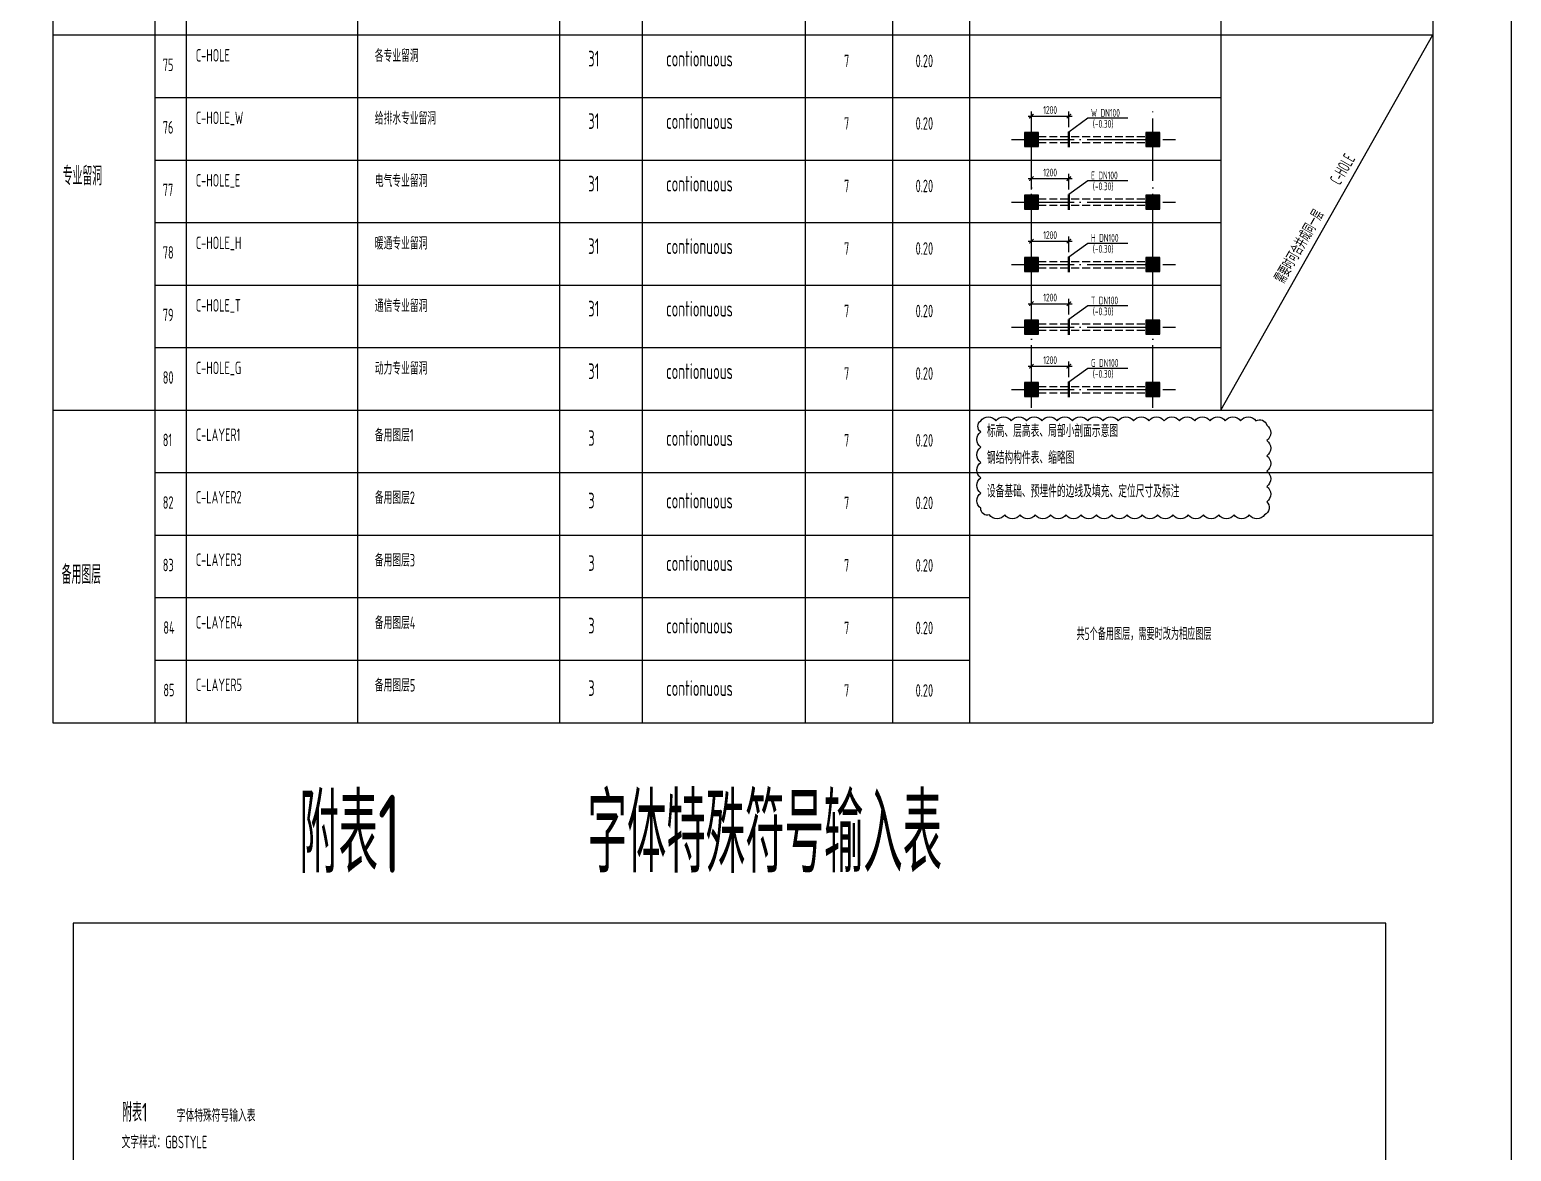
# Model space of a CAD drawing. Extents: x -469675 to 2400000, y -476501 to 2085364.
# Drawn here: x -58785 to -11382, y 70244 to 106128 of the extents above; entities that cross this region are included whole.
import ezdxf

# ---------------------------------------------------------------- set-up
doc = ezdxf.new("R2010")
doc.units = 0
doc.header["$LTSCALE"] = 1000
doc.header["$MEASUREMENT"] = 0
doc.linetypes.add('DASH', pattern=[0.35, 0.25, -0.1])
doc.linetypes.add('DOTE', pattern=[2.42, 2, -0.2, 0.02, -0.2])
doc.layers.get('0').update_dxf_attribs({"linetype": 'CONTINUOUS', "lineweight": 20})
doc.layers.get('Defpoints').update_dxf_attribs({"linetype": 'CONTINUOUS'})
for name, color, linetype in [('C-AXIS_DOTE', 1, 'DOTE'), ('C-BEAM', 4, 'DASH'), ('C-COLU', 2, 'CONTINUOUS'), ('C-COLU_HATCH', 253, 'CONTINUOUS'), ('C-HOLE', 31, 'CONTINUOUS'), ('C-HOLE_E', 31, 'CONTINUOUS'), ('C-HOLE_G', 31, 'CONTINUOUS'), ('C-HOLE_H', 31, 'CONTINUOUS'), ('C-HOLE_T', 31, 'CONTINUOUS'), ('C-HOLE_W', 31, 'CONTINUOUS'), ('C-LAYER1', 3, 'CONTINUOUS'), ('C-LAYER2', 3, 'CONTINUOUS'), ('C-LAYER3', 3, 'CONTINUOUS'), ('C-LAYER4', 3, 'CONTINUOUS'), ('C-LAYER5', 3, 'CONTINUOUS'), ('C-PLAN_TEXT', 3, 'CONTINUOUS'), ('C-SLAB_REIN', 40, 'CONTINUOUS')]:
    doc.layers.add(name, color=color, linetype=linetype)
doc.layers.add('C-注释', color=30, linetype='CONTINUOUS', plot=False)
doc.styles.add('GBSTYLE', font='gbxwxt.shx', dxfattribs={"width": 0.7, "bigfont": 'gbhzfs.shx'})
doc.styles.add('GBSTYLE-DIM', font='gbxwxt.shx', dxfattribs={"width": 0.65, "bigfont": 'gbhzfs.shx'})
doc.dimstyles.new('DIM-100', dxfattribs={"dimtxt": 250, "dimasz": 200, "dimexe": 150, "dimexo": 150, "dimgap": 70, "dimtad": 1, "dimdec": 0, "dimzin": 0, "dimdsep": 46, "dimtxsty": 'GBSTYLE-DIM', "dimblk1": 'ArchTick', "dimblk2": 'ArchTick', "dimsah": 1, "dimcen": 150, "dimdle": 100, "dimclrd": 256, "dimclre": 256, "dimclrt": 256, "dimadec": 0, "dimazin": 0, "dimtfac": 1, "dimtdec": 0, "dimtix": 1, "dimtmove": 2, "dimatfit": 3, "dimldrblk": 'ArchTick', "dimfxl": 0, "dimtolj": 1, "dimtzin": 0, "dimlwd": -1, "dimarcsym": 0})

# ---------------------------------------------------------------- blocks, each defined once
blk = doc.blocks.new('ArchTick')
at = {"color": 0, "const_width": 0.2}
blk.add_lwpolyline([(-0.35, -0.35), (0.35, 0.35)], dxfattribs=at)
blk = doc.blocks.new('*D51')
at = {"layer": 'C-HOLE_W', "transparency": 16777216}
blk.add_line((-26837, 103361), (-25437, 103361), dxfattribs=at)
at = {"layer": 'C-HOLE_W', "lineweight": -2, "transparency": 16777216}
for p, q in [((-26737, 103011), (-26737, 103511)), ((-25537, 103011), (-25537, 103511))]:
    blk.add_line(p, q, dxfattribs=at)
at = {"layer": 'Defpoints', "color": 0, "transparency": 16777216}
for p in [(-25537, 103361), (-26737, 102861), (-25537, 102861)]:
    blk.add_point(p, dxfattribs=at)
at = {"layer": 'C-HOLE_W', "transparency": 16777216, "xscale": 200, "yscale": 200, "zscale": 200, "rotation": 180}
blk.add_blockref('ArchTick', (-26737, 103361), dxfattribs=at)
at = {"layer": 'C-HOLE_W', "transparency": 16777216, "xscale": 200, "yscale": 200, "zscale": 200}
blk.add_blockref('ArchTick', (-25537, 103361), dxfattribs=at)
at = {"layer": 'C-HOLE_W', "transparency": 16777216, "insert": (-26137, 103556), "char_height": 250, "attachment_point": 5, "style": 'GBSTYLE-DIM'}
blk.add_mtext('\\A1;1200', dxfattribs=at)
blk = doc.blocks.new('_ArchTick')
at = {"color": 0, "linetype": 'ByBlock', "const_width": 0.5}
blk.add_lwpolyline([(-0.71, -0.71), (0.71, 0.71)], dxfattribs=at)
blk = doc.blocks.new('*D52')
at = {"layer": 'C-HOLE_E', "lineweight": -2, "transparency": 16777216}
for p, q in [((-26737, 101011), (-26737, 101511)), ((-25537, 101011), (-25537, 101511))]:
    blk.add_line(p, q, dxfattribs=at)
at = {"layer": 'C-HOLE_E', "transparency": 16777216}
blk.add_line((-26837, 101361), (-25437, 101361), dxfattribs=at)
at = {"layer": 'Defpoints', "color": 0, "transparency": 16777216}
for p in [(-25537, 101361), (-26737, 100861), (-25537, 100861)]:
    blk.add_point(p, dxfattribs=at)
at = {"layer": 'C-HOLE_E', "transparency": 16777216, "xscale": 200, "yscale": 200, "zscale": 200, "rotation": 180}
blk.add_blockref('ArchTick', (-26737, 101361), dxfattribs=at)
at = {"layer": 'C-HOLE_E', "transparency": 16777216, "xscale": 200, "yscale": 200, "zscale": 200}
blk.add_blockref('ArchTick', (-25537, 101361), dxfattribs=at)
at = {"layer": 'C-HOLE_E', "transparency": 16777216, "insert": (-26137, 101556), "char_height": 250, "attachment_point": 5, "style": 'GBSTYLE-DIM'}
blk.add_mtext('\\A1;1200', dxfattribs=at)
blk = doc.blocks.new('*D53')
at = {"layer": 'C-HOLE_H', "transparency": 16777216}
blk.add_line((-26837, 99361), (-25437, 99361), dxfattribs=at)
at = {"layer": 'C-HOLE_H', "lineweight": -2, "transparency": 16777216}
for p, q in [((-26737, 99011), (-26737, 99511)), ((-25537, 99011), (-25537, 99511))]:
    blk.add_line(p, q, dxfattribs=at)
at = {"layer": 'Defpoints', "color": 0, "transparency": 16777216}
for p in [(-25537, 99361), (-26737, 98861), (-25537, 98861)]:
    blk.add_point(p, dxfattribs=at)
at = {"layer": 'C-HOLE_H', "transparency": 16777216, "xscale": 200, "yscale": 200, "zscale": 200, "rotation": 180}
blk.add_blockref('ArchTick', (-26737, 99361), dxfattribs=at)
at = {"layer": 'C-HOLE_H', "transparency": 16777216, "xscale": 200, "yscale": 200, "zscale": 200}
blk.add_blockref('ArchTick', (-25537, 99361), dxfattribs=at)
at = {"layer": 'C-HOLE_H', "transparency": 16777216, "insert": (-26137, 99556), "char_height": 250, "attachment_point": 5, "style": 'GBSTYLE-DIM'}
blk.add_mtext('\\A1;1200', dxfattribs=at)
blk = doc.blocks.new('*D54')
at = {"layer": 'C-HOLE_T', "transparency": 16777216}
blk.add_line((-26837, 97361), (-25437, 97361), dxfattribs=at)
at = {"layer": 'C-HOLE_T', "lineweight": -2, "transparency": 16777216}
for p, q in [((-26737, 97011), (-26737, 97511)), ((-25537, 97011), (-25537, 97511))]:
    blk.add_line(p, q, dxfattribs=at)
at = {"layer": 'Defpoints', "color": 0, "transparency": 16777216}
for p in [(-25537, 97361), (-26737, 96861), (-25537, 96861)]:
    blk.add_point(p, dxfattribs=at)
at = {"layer": 'C-HOLE_T', "transparency": 16777216, "xscale": 200, "yscale": 200, "zscale": 200, "rotation": 180}
blk.add_blockref('ArchTick', (-26737, 97361), dxfattribs=at)
at = {"layer": 'C-HOLE_T', "transparency": 16777216, "xscale": 200, "yscale": 200, "zscale": 200}
blk.add_blockref('ArchTick', (-25537, 97361), dxfattribs=at)
at = {"layer": 'C-HOLE_T', "transparency": 16777216, "insert": (-26137, 97556), "char_height": 250, "attachment_point": 5, "style": 'GBSTYLE-DIM'}
blk.add_mtext('\\A1;1200', dxfattribs=at)
blk = doc.blocks.new('*D55')
at = {"layer": 'C-HOLE_G', "transparency": 16777216}
blk.add_line((-26837, 95361), (-25437, 95361), dxfattribs=at)
at = {"layer": 'C-HOLE_G', "lineweight": -2, "transparency": 16777216}
for p, q in [((-26737, 95011), (-26737, 95511)), ((-25537, 95011), (-25537, 95511))]:
    blk.add_line(p, q, dxfattribs=at)
at = {"layer": 'Defpoints', "color": 0, "transparency": 16777216}
for p in [(-25537, 95361), (-26737, 94861), (-25537, 94861)]:
    blk.add_point(p, dxfattribs=at)
at = {"layer": 'C-HOLE_G', "transparency": 16777216, "xscale": 200, "yscale": 200, "zscale": 200, "rotation": 180}
blk.add_blockref('ArchTick', (-26737, 95361), dxfattribs=at)
at = {"layer": 'C-HOLE_G', "transparency": 16777216, "xscale": 200, "yscale": 200, "zscale": 200}
blk.add_blockref('ArchTick', (-25537, 95361), dxfattribs=at)
at = {"layer": 'C-HOLE_G', "transparency": 16777216, "insert": (-26137, 95556), "char_height": 250, "attachment_point": 5, "style": 'GBSTYLE-DIM'}
blk.add_mtext('\\A1;1200', dxfattribs=at)

msp = doc.modelspace()

# ---------------------------------------------------------------- linework, layer by layer
at = {"layer": 'C-AXIS_DOTE'}
for p, q in [((-26737.1795, 94029.7538), (-26737.1795, 103511.1166)), ((-22851.1023, 94029.7538), (-22851.1023, 103511.1166)), ((-27373.9479, 102612.4361), (-22121.9497, 102612.4361)), ((-27373.9479, 100612.4361), (-22121.9497, 100612.4361)), ((-27373.9479, 98612.4361), (-22121.9497, 98612.4361)), ((-27373.9479, 96612.4361), (-22121.9497, 96612.4361)), ((-27373.9479, 94612.4361), (-22121.9497, 94612.4361))]:
    msp.add_line(p, q, dxfattribs=at)
at = {"layer": 'C-BEAM'}
for p, q in [((-26512.1795, 102712.4361), (-23076.1023, 102712.4361)), ((-26512.1795, 102512.4361), (-23076.1023, 102512.4361)), ((-26512.1795, 100712.4361), (-23076.1023, 100712.4361)), ((-26512.1795, 100512.4361), (-23076.1023, 100512.4361)), ((-26512.1795, 98712.4361), (-23076.1023, 98712.4361)), ((-26512.1795, 98512.4361), (-23076.1023, 98512.4361)), ((-26512.1795, 96712.4361), (-23076.1023, 96712.4361)), ((-26512.1795, 96512.4361), (-23076.1023, 96512.4361)), ((-26512.1795, 94712.4361), (-23076.1023, 94712.4361)), ((-26512.1795, 94512.4361), (-23076.1023, 94512.4361))]:
    msp.add_line(p, q, dxfattribs=at)
at = {"layer": 'C-COLU'}
for points in [[(-26962.1795, 102387.4361), (-26512.1795, 102387.4361), (-26512.1795, 102837.4361), (-26962.1795, 102837.4361)], [(-23076.1023, 102387.4361), (-22626.1023, 102387.4361), (-22626.1023, 102837.4361), (-23076.1023, 102837.4361)], [(-26962.1795, 100387.4361), (-26512.1795, 100387.4361), (-26512.1795, 100837.4361), (-26962.1795, 100837.4361)], [(-23076.1023, 100387.4361), (-22626.1023, 100387.4361), (-22626.1023, 100837.4361), (-23076.1023, 100837.4361)], [(-26962.1795, 98387.4361), (-26512.1795, 98387.4361), (-26512.1795, 98837.4361), (-26962.1795, 98837.4361)], [(-23076.1023, 98387.4361), (-22626.1023, 98387.4361), (-22626.1023, 98837.4361), (-23076.1023, 98837.4361)], [(-26962.1795, 96387.4361), (-26512.1795, 96387.4361), (-26512.1795, 96837.4361), (-26962.1795, 96837.4361)], [(-23076.1023, 96387.4361), (-22626.1023, 96387.4361), (-22626.1023, 96837.4361), (-23076.1023, 96837.4361)], [(-26962.1795, 94387.4361), (-26512.1795, 94387.4361), (-26512.1795, 94837.4361), (-26962.1795, 94837.4361)], [(-23076.1023, 94387.4361), (-22626.1023, 94387.4361), (-22626.1023, 94837.4361), (-23076.1023, 94837.4361)]]:
    msp.add_lwpolyline(points, close=True, dxfattribs=at)
at = {"layer": 'C-COLU_HATCH'}
for points in [[(-26962.1795, 102837.4361), (-26962.1795, 102387.4361), (-26512.1795, 102837.4361), (-26512.1795, 102387.4361)], [(-23076.1023, 102837.4361), (-23076.1023, 102387.4361), (-22626.1023, 102837.4361), (-22626.1023, 102387.4361)], [(-26962.1795, 100837.4361), (-26962.1795, 100387.4361), (-26512.1795, 100837.4361), (-26512.1795, 100387.4361)], [(-23076.1023, 100837.4361), (-23076.1023, 100387.4361), (-22626.1023, 100837.4361), (-22626.1023, 100387.4361)], [(-26962.1795, 98837.4361), (-26962.1795, 98387.4361), (-26512.1795, 98837.4361), (-26512.1795, 98387.4361)], [(-23076.1023, 98837.4361), (-23076.1023, 98387.4361), (-22626.1023, 98837.4361), (-22626.1023, 98387.4361)], [(-26962.1795, 96837.4361), (-26962.1795, 96387.4361), (-26512.1795, 96837.4361), (-26512.1795, 96387.4361)], [(-23076.1023, 96837.4361), (-23076.1023, 96387.4361), (-22626.1023, 96837.4361), (-22626.1023, 96387.4361)], [(-26962.1795, 94837.4361), (-26962.1795, 94387.4361), (-26512.1795, 94837.4361), (-26512.1795, 94387.4361)], [(-23076.1023, 94837.4361), (-23076.1023, 94387.4361), (-22626.1023, 94837.4361), (-22626.1023, 94387.4361)]]:
    msp.add_solid(points, dxfattribs=at)
at = {"layer": 'C-HOLE_E'}
msp.add_lwpolyline([(-25537.1795, 100862.4361), (-24927.2917, 101301.003), (-23654.6731, 101301.003)], dxfattribs=at)
at = {"layer": 'C-HOLE_E', "color": 6, "const_width": 80}
msp.add_lwpolyline([(-25537.1795, 100862.4361), (-25537.1795, 100362.4361)], dxfattribs=at)
at = {"layer": 'C-HOLE_G'}
msp.add_lwpolyline([(-25537.1795, 94862.4361), (-24927.2917, 95301.003), (-23654.6731, 95301.003)], dxfattribs=at)
at = {"layer": 'C-HOLE_G', "color": 6, "const_width": 80}
msp.add_lwpolyline([(-25537.1795, 94862.4361), (-25537.1795, 94362.4361)], dxfattribs=at)
at = {"layer": 'C-HOLE_H'}
msp.add_lwpolyline([(-25537.1795, 98862.4361), (-24927.2917, 99301.003), (-23654.6731, 99301.003)], dxfattribs=at)
at = {"layer": 'C-HOLE_H', "color": 6, "const_width": 80}
msp.add_lwpolyline([(-25537.1795, 98862.4361), (-25537.1795, 98362.4361)], dxfattribs=at)
at = {"layer": 'C-HOLE_T'}
msp.add_lwpolyline([(-25537.1795, 96862.4361), (-24927.2917, 97301.003), (-23654.6731, 97301.003)], dxfattribs=at)
at = {"layer": 'C-HOLE_T', "color": 6, "const_width": 80}
msp.add_lwpolyline([(-25537.1795, 96862.4361), (-25537.1795, 96362.4361)], dxfattribs=at)
at = {"layer": 'C-HOLE_W', "color": 6, "const_width": 80}
msp.add_lwpolyline([(-25537.1795, 102862.4361), (-25537.1795, 102362.4361)], dxfattribs=at)
at = {"layer": 'C-HOLE_W'}
msp.add_lwpolyline([(-25537.1795, 102862.4361), (-24927.2917, 103301.003), (-23654.6731, 103301.003)], dxfattribs=at)
at = {"layer": 'C-PLAN_TEXT', "color": 1}
for p, q in [((-58046.217, 107456.5301), (-58046.217, 83956.5301)), ((-54782.6012, 107456.5301), (-54782.6012, 83956.5301)), ((-53782.6012, 107456.5301), (-53782.6012, 83956.5301)), ((-48301.2272, 107456.5301), (-48301.2272, 83956.5301)), ((-41833.4897, 107456.5301), (-41833.4897, 83956.5301)), ((-39187.4909, 107456.5301), (-39187.4909, 83956.5301)), ((-33976.1684, 107456.5301), (-33976.1684, 83956.5301)), ((-31181.4091, 107456.5301), (-31181.4091, 83956.5301)), ((-28720.2143, 107456.5301), (-28720.2143, 83956.5301)), ((-20677.1304, 107456.5301), (-20677.1304, 93956.5301)), ((-13899.6378, 107456.5301), (-13899.6378, 83956.5301)), ((-58046.217, 105956.5301), (-13899.6378, 105956.5301)), ((-58046.217, 105956.5301), (-13899.6378, 105956.5301)), ((-20677.1304, 93956.5301), (-13899.6378, 105956.5301)), ((-54782.6012, 103956.5301), (-20677.1304, 103956.5301)), ((-54782.6012, 101956.5301), (-20677.1304, 101956.5301)), ((-54782.6012, 99956.5301), (-20677.1304, 99956.5301)), ((-54782.6012, 97956.5301), (-20677.1304, 97956.5301)), ((-54782.6012, 95956.5301), (-20677.1304, 95956.5301)), ((-58046.217, 93956.5301), (-13899.6378, 93956.5301)), ((-54782.6012, 91956.5301), (-13899.6378, 91956.5301)), ((-54782.6012, 89956.5301), (-13899.6378, 89956.5301)), ((-54782.6012, 87956.5301), (-28720.2143, 87956.5301)), ((-54782.6012, 85956.5301), (-28720.2143, 85956.5301)), ((-58046.217, 83956.5301), (-13899.6378, 83956.5301))]:
    msp.add_line(p, q, dxfattribs=at)
at = {"layer": 'C-注释'}
msp.add_lwpolyline([(-28358.5553, 93615.6391, -0.52056705), (-27869.4675, 93615.6391, -0.52056705), (-27380.3798, 93615.6391, -0.52056705), (-26891.292, 93615.6391, -0.52056705), (-26402.2043, 93615.6391, -0.52056705), (-25913.1165, 93615.6391, -0.52056705), (-25424.0288, 93615.6391, -0.52056705), (-24934.9411, 93615.6391, -0.52056705), (-24445.8533, 93615.6391, -0.52056705), (-23956.7656, 93615.6391, -0.52056705), (-23467.6778, 93615.6391, -0.52056705), (-22978.5901, 93615.6391, -0.52056705), (-22489.5023, 93615.6391, -0.52056705), (-22000.4146, 93615.6391, -0.52056705), (-21511.3268, 93615.6391, -0.52056705), (-21022.2391, 93615.6391, -0.52056705), (-20533.1514, 93615.6391, -0.52056705), (-20044.0636, 93615.6391, -0.52056705), (-19554.9759, 93615.6391, -0.52056705), (-19209.2949, 93472.2324, -0.52056705), (-19209.2949, 92983.1446, -0.52056705), (-19209.2949, 92494.0569, -0.52056705), (-19209.2949, 92004.9692, -0.52056705), (-19209.2949, 91515.8814, -0.52056705), (-19209.2949, 91026.7937, -0.52056705), (-19276.0327, 90604.4438, -0.52056705), (-19765.1205, 90604.4438, -0.52056705), (-20254.2082, 90604.4438, -0.52056705), (-20743.2959, 90604.4438, -0.52056705), (-21232.3837, 90604.4438, -0.52056705), (-21721.4714, 90604.4438, -0.52056705), (-22210.5592, 90604.4438, -0.52056705), (-22699.6469, 90604.4438, -0.52056705), (-23188.7347, 90604.4438, -0.52056705), (-23677.8224, 90604.4438, -0.52056705), (-24166.9102, 90604.4438, -0.52056705), (-24655.9979, 90604.4438, -0.52056705), (-25145.0856, 90604.4438, -0.52056705), (-25634.1734, 90604.4438, -0.52056705), (-26123.2611, 90604.4438, -0.52056705), (-26612.3489, 90604.4438, -0.52056705), (-27101.4366, 90604.4438, -0.52056705), (-27590.5244, 90604.4438, -0.52056705), (-28079.6121, 90604.4438, -0.52056705), (-28358.5553, 90814.5884, -0.52056705), (-28358.5553, 91303.6761, -0.52056705), (-28358.5553, 91792.7638, -0.52056705), (-28358.5553, 92281.8516, -0.52056705), (-28358.5553, 92770.9393, -0.52056705), (-28358.5553, 93260.0271, -0.52056705)], format="xyb", close=True, dxfattribs=at)
at = {"layer": 'Defpoints'}
for points in [[(-162363.9491, 16458.5881), (-11382.0263, 16458.5881), (-11382.0263, 109783.6028), (-162363.9491, 109783.6028)], [(-57394.8675, 18146.6385), (-15394.8675, 18146.6385), (-15394.8675, 77546.6385), (-57394.8675, 77546.6385)]]:
    msp.add_lwpolyline(points, close=True, dxfattribs=at)

# ---------------------------------------------------------------- texts
at = {"layer": 'C-HOLE', "color": 3, "style": 'GBSTYLE', "width": 0.7}
for s, p in [('C-HOLE', (-53468.0278, 105107.0201)), ('各专业留洞', (-47741.7634, 105092.3875)), ('7', (-32731.855, 104926.7149)), ('0.20', (-30441.2859, 104926.7149))]:
    msp.add_text(s, height=400, dxfattribs=at).set_placement(p)
at = {"layer": 'C-HOLE', "style": 'GBSTYLE', "width": 0.7}
for s, p in [('31', (-40916.7077, 104950.552)), ('contionuous', (-38424.0963, 104950.552))]:
    msp.add_text(s, height=500, dxfattribs=at).set_placement(p)
at = {"layer": 'C-HOLE_E', "color": 3, "style": 'GBSTYLE', "width": 0.7}
for s, p in [('C-HOLE_E', (-53468.0278, 101107.0201)), ('电气专业留洞', (-47741.7634, 101092.3875)), ('7', (-32731.855, 100926.7149)), ('0.20', (-30441.2859, 100926.7149))]:
    msp.add_text(s, height=400, dxfattribs=at).set_placement(p)
at = {"layer": 'C-HOLE_E', "style": 'GBSTYLE'}
for s, height, width, p in [('31', 500, 0.7, (-40916.7077, 100950.552)), ('contionuous', 500, 0.7, (-38424.0963, 100950.552)), ('E DN100', 250, 0.65, (-24829.7323, 101339.2349)), ('(-0.30)', 250, 0.65, (-24771.4786, 100990.046))]:
    msp.add_text(s, height=height, dxfattribs=dict(at, width=width)).set_placement(p)
at = {"layer": 'C-HOLE_G', "color": 3, "style": 'GBSTYLE', "width": 0.7}
for s, p in [('C-HOLE_G', (-53468.0278, 95107.0201)), ('动力专业留洞', (-47741.7634, 95092.3875)), ('7', (-32731.855, 94926.7149)), ('0.20', (-30441.2859, 94926.7149))]:
    msp.add_text(s, height=400, dxfattribs=at).set_placement(p)
at = {"layer": 'C-HOLE_G', "style": 'GBSTYLE'}
for s, height, width, p in [('31', 500, 0.7, (-40916.7077, 94950.552)), ('contionuous', 500, 0.7, (-38424.0963, 94950.552)), ('G DN100', 250, 0.65, (-24829.7323, 95339.2349)), ('(-0.30)', 250, 0.65, (-24771.4786, 94990.046))]:
    msp.add_text(s, height=height, dxfattribs=dict(at, width=width)).set_placement(p)
at = {"layer": 'C-HOLE_H', "style": 'GBSTYLE'}
for s, height, width, p in [('H DN100', 250, 0.65, (-24829.7323, 99339.2349)), ('31', 500, 0.7, (-40916.7077, 98950.552)), ('contionuous', 500, 0.7, (-38424.0963, 98950.552)), ('(-0.30)', 250, 0.65, (-24771.4786, 98990.046))]:
    msp.add_text(s, height=height, dxfattribs=dict(at, width=width)).set_placement(p)
at = {"layer": 'C-HOLE_H', "color": 3, "style": 'GBSTYLE', "width": 0.7}
for s, p in [('C-HOLE_H', (-53468.0278, 99107.0201)), ('暖通专业留洞', (-47741.7634, 99092.3875)), ('7', (-32731.855, 98926.7149)), ('0.20', (-30441.2859, 98926.7149))]:
    msp.add_text(s, height=400, dxfattribs=at).set_placement(p)
at = {"layer": 'C-HOLE_T', "color": 3, "style": 'GBSTYLE', "width": 0.7}
for s, p in [('C-HOLE_T', (-53468.0278, 97107.0201)), ('通信专业留洞', (-47741.7634, 97092.3875)), ('7', (-32731.855, 96926.7149)), ('0.20', (-30441.2859, 96926.7149))]:
    msp.add_text(s, height=400, dxfattribs=at).set_placement(p)
at = {"layer": 'C-HOLE_T', "style": 'GBSTYLE'}
for s, height, width, p in [('31', 500, 0.7, (-40916.7077, 96950.552)), ('contionuous', 500, 0.7, (-38424.0963, 96950.552)), ('T DN100', 250, 0.65, (-24829.7323, 97339.2349)), ('(-0.30)', 250, 0.65, (-24771.4786, 96990.046))]:
    msp.add_text(s, height=height, dxfattribs=dict(at, width=width)).set_placement(p)
at = {"layer": 'C-HOLE_W', "color": 3, "style": 'GBSTYLE', "width": 0.7}
for s, p in [('C-HOLE_W', (-53468.0278, 103107.0201)), ('给排水专业留洞', (-47741.7634, 103092.3875)), ('7', (-32731.855, 102926.7149)), ('0.20', (-30441.2859, 102926.7149))]:
    msp.add_text(s, height=400, dxfattribs=at).set_placement(p)
at = {"layer": 'C-HOLE_W', "style": 'GBSTYLE'}
for s, height, width, p in [('31', 500, 0.7, (-40916.7077, 102950.552)), ('contionuous', 500, 0.7, (-38424.0963, 102950.552)), ('W DN100', 250, 0.65, (-24829.7323, 103339.2349)), ('(-0.30)', 250, 0.65, (-24771.4786, 102990.046))]:
    msp.add_text(s, height=height, dxfattribs=dict(at, width=width)).set_placement(p)
at = {"layer": 'C-LAYER1', "color": 3, "style": 'GBSTYLE'}
for s, width, p in [('备用图层1', 0.7, (-47741.7634, 92954.1644)), ('C-LAYER1', 0.7, (-53468.0278, 92968.7969)), ('7', 0.7, (-32731.855, 92788.4917)), ('0.20', 0.7, (-30441.2859, 92788.4917)), ('共5个备用图层，需要时改为相应图层', 0.65, (-25295.184, 86600.7262))]:
    msp.add_text(s, height=400, dxfattribs=dict(at, width=width)).set_placement(p)
at = {"layer": 'C-LAYER1', "style": 'GBSTYLE', "width": 0.7}
for s, p in [('3', (-40916.7077, 92812.3289)), ('contionuous', (-38424.0963, 92812.3289))]:
    msp.add_text(s, height=500, dxfattribs=at).set_placement(p)
at = {"layer": 'C-LAYER2', "color": 3, "style": 'GBSTYLE', "width": 0.7}
for s, p in [('C-LAYER2', (-53468.0278, 90968.7969)), ('备用图层2', (-47741.7634, 90954.1644)), ('7', (-32731.855, 90788.4917)), ('0.20', (-30441.2859, 90788.4917))]:
    msp.add_text(s, height=400, dxfattribs=at).set_placement(p)
at = {"layer": 'C-LAYER2', "style": 'GBSTYLE', "width": 0.7}
for s, p in [('3', (-40916.7077, 90812.3289)), ('contionuous', (-38424.0963, 90812.3289))]:
    msp.add_text(s, height=500, dxfattribs=at).set_placement(p)
at = {"layer": 'C-LAYER3', "color": 3, "style": 'GBSTYLE', "width": 0.7}
for s, p in [('C-LAYER3', (-53468.0278, 88968.7969)), ('备用图层3', (-47741.7634, 88954.1644)), ('7', (-32731.855, 88788.4917)), ('0.20', (-30441.2859, 88788.4917))]:
    msp.add_text(s, height=400, dxfattribs=at).set_placement(p)
at = {"layer": 'C-LAYER3', "style": 'GBSTYLE', "width": 0.7}
for s, p in [('3', (-40916.7077, 88812.3289)), ('contionuous', (-38424.0963, 88812.3289))]:
    msp.add_text(s, height=500, dxfattribs=at).set_placement(p)
at = {"layer": 'C-LAYER4', "color": 3, "style": 'GBSTYLE', "width": 0.7}
for s, p in [('C-LAYER4', (-53468.0278, 86968.7969)), ('备用图层4', (-47741.7634, 86954.1644)), ('7', (-32731.855, 86788.4917)), ('0.20', (-30441.2859, 86788.4917))]:
    msp.add_text(s, height=400, dxfattribs=at).set_placement(p)
at = {"layer": 'C-LAYER4', "style": 'GBSTYLE', "width": 0.7}
for s, p in [('3', (-40916.7077, 86812.3289)), ('contionuous', (-38424.0963, 86812.3289))]:
    msp.add_text(s, height=500, dxfattribs=at).set_placement(p)
at = {"layer": 'C-LAYER5', "color": 3, "style": 'GBSTYLE', "width": 0.7}
for s, p in [('C-LAYER5', (-53468.0278, 84968.7969)), ('备用图层5', (-47741.7634, 84954.1644)), ('7', (-32731.855, 84788.4917)), ('0.20', (-30441.2859, 84788.4917))]:
    msp.add_text(s, height=400, dxfattribs=at).set_placement(p)
at = {"layer": 'C-LAYER5', "style": 'GBSTYLE', "width": 0.7}
for s, p in [('3', (-40916.7077, 84812.3289)), ('contionuous', (-38424.0963, 84812.3289))]:
    msp.add_text(s, height=500, dxfattribs=at).set_placement(p)
at = {"layer": 'C-PLAN_TEXT', "color": 3, "style": 'GBSTYLE', "width": 0.7}
for s, p in [('75', (-54525.308, 104800.6358)), ('76', (-54525.308, 102800.6358)), ('77', (-54525.308, 100800.6358)), ('78', (-54525.308, 98800.6358)), ('79', (-54525.308, 96800.6358)), ('80', (-54525.308, 94800.6358)), ('81', (-54525.308, 92800.6358)), ('82', (-54525.308, 90800.6358)), ('83', (-54525.308, 88800.6358)), ('84', (-54506.799, 86800.6358)), ('85', (-54506.799, 84800.6358))]:
    msp.add_text(s, height=400, dxfattribs=at).set_placement(p)
at = {"layer": 'C-PLAN_TEXT', "color": 1, "style": 'GBSTYLE', "width": 0.65}
for s, p in [('C-HOLE', (-16867.2523, 101127.508)), ('需要时可合并成同一层', (-18653.0756, 97972.9477))]:
    msp.add_text(s, height=400, rotation=59.93482853, dxfattribs=at).set_placement(p)
at = {"layer": 'C-PLAN_TEXT', "color": 6, "style": 'GBSTYLE', "width": 0.7}
for s, p in [('专业留洞', (-57727.1091, 101147.2493)), ('备用图层', (-57760.0694, 88396.8237))]:
    msp.add_text(s, height=600, dxfattribs=at).set_placement(p)
at = {"layer": 'C-PLAN_TEXT', "color": 2, "style": 'GBSTYLE', "width": 0.7}
for s, height, p in [('附表1', 2500, (-50159.6259, 79151.622)), ('字体特殊符号输入表', 2500, (-40935.3928, 79163.9614)), ('附表1', 600, (-55821.6649, 71193.5747))]:
    msp.add_text(s, height=height, dxfattribs=at).set_placement(p)
at = {"layer": 'C-PLAN_TEXT', "style": 'GBSTYLE', "width": 0.7}
for s, p in [('字体特殊符号输入表', (-54079.1742, 71192.6104)), ('文字样式：GBSTYLE', (-55843.2729, 70342.0301))]:
    msp.add_text(s, height=400, dxfattribs=at).set_placement(p)
at = {"layer": 'C-SLAB_REIN', "color": 3, "style": 'GBSTYLE', "width": 0.7}
for s, p in [('标高、层高表、局部小剖面示意图', (-28160.7505, 93092.3875)), ('钢结构构件表、缩略图', (-28160.7505, 92235.664)), ('设备基础、预埋件的边线及填充、定位尺寸及标注', (-28160.7505, 91163.2604))]:
    msp.add_text(s, height=400, dxfattribs=at).set_placement(p)

# ---------------------------------------------------------------- dimensions: what is measured, and where the dimension line sits
at = {"layer": 'C-HOLE_E'}
dim = msp.add_aligned_dim(p1=(-26737.1795, 100861.1166), p2=(-25537.1795, 100861.1166), distance=500, dimstyle='DIM-100', dxfattribs=at)
dim.commit()
dim.dimension.update_dxf_attribs({"geometry": '*D52', "text_midpoint": (-26137.1795, 101556.1166)})
at = {"layer": 'C-HOLE_G'}
dim = msp.add_aligned_dim(p1=(-26737.1795, 94861.1166), p2=(-25537.1795, 94861.1166), distance=500, dimstyle='DIM-100', dxfattribs=at)
dim.commit()
dim.dimension.update_dxf_attribs({"geometry": '*D55', "text_midpoint": (-26137.1795, 95556.1166)})
at = {"layer": 'C-HOLE_H'}
dim = msp.add_aligned_dim(p1=(-26737.1795, 98861.1166), p2=(-25537.1795, 98861.1166), distance=500, dimstyle='DIM-100', dxfattribs=at)
dim.commit()
dim.dimension.update_dxf_attribs({"geometry": '*D53', "text_midpoint": (-26137.1795, 99556.1166)})
at = {"layer": 'C-HOLE_T'}
dim = msp.add_aligned_dim(p1=(-26737.1795, 96861.1166), p2=(-25537.1795, 96861.1166), distance=500, dimstyle='DIM-100', dxfattribs=at)
dim.commit()
dim.dimension.update_dxf_attribs({"geometry": '*D54', "text_midpoint": (-26137.1795, 97556.1166)})
at = {"layer": 'C-HOLE_W'}
dim = msp.add_aligned_dim(p1=(-26737.1795, 102861.1166), p2=(-25537.1795, 102861.1166), distance=500, dimstyle='DIM-100', dxfattribs=at)
dim.commit()
dim.dimension.update_dxf_attribs({"geometry": '*D51', "text_midpoint": (-26137.1795, 103556.1166)})

doc.saveas('drawing.dxf')
